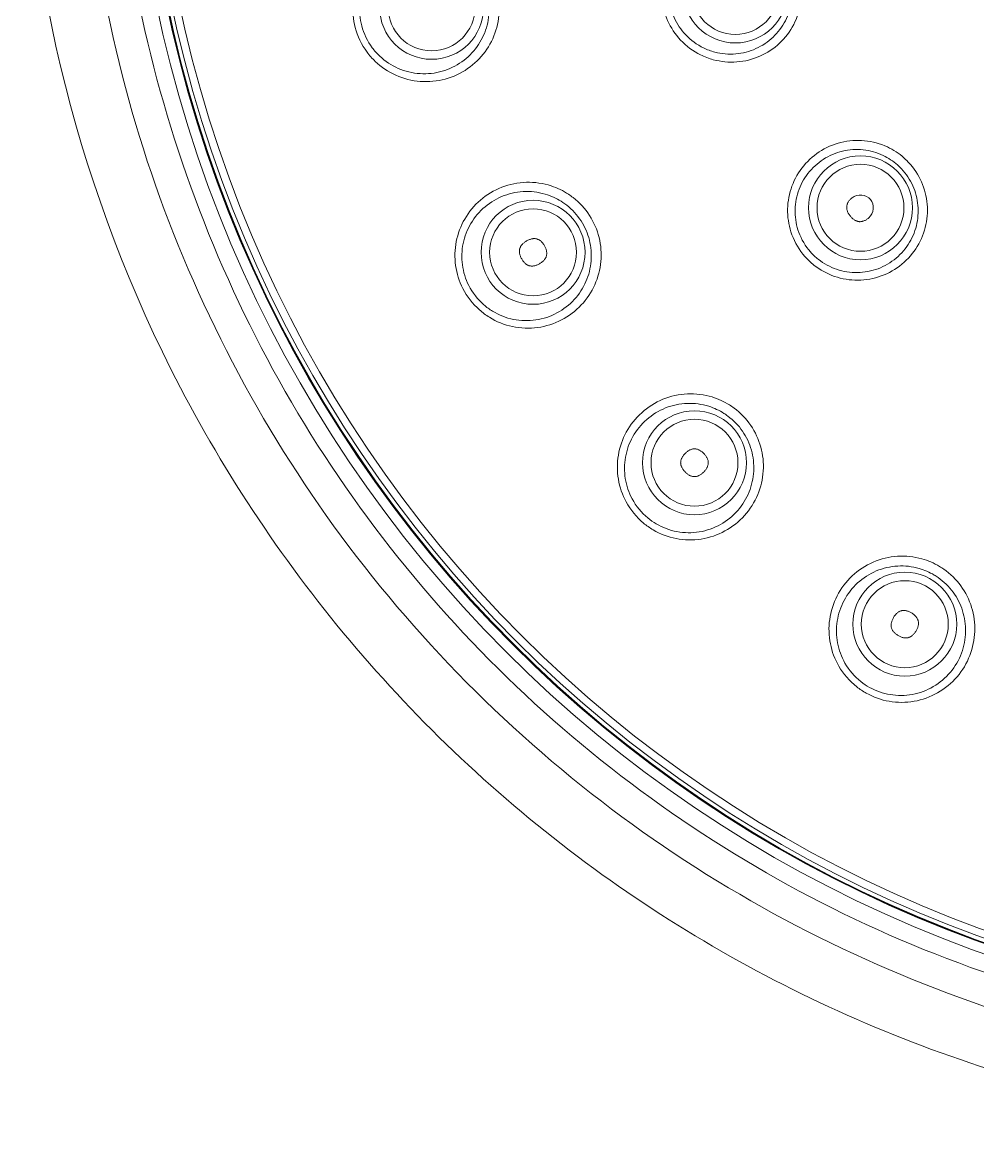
# Model space of a CAD drawing. Header units: millimetres. Extents: x 1435 to 2029, y -1230 to -810.
# Drawn here: x 1655.97 to 1685.13, y -944.59 to -910.5 of the extents above; entities that cross this region are included whole.
import ezdxf

# ---------------------------------------------------------------- set-up
doc = ezdxf.new("R2010")
doc.units = ezdxf.units.MM
doc.header["$LTSCALE"] = 10
doc.layers.add('41', color=7, linetype='Continuous')

msp = doc.modelspace()

# ---------------------------------------------------------------- linework, layer by layer
at = {"layer": '41', "color": 3, "linetype": 'Continuous', "lineweight": 5, "extrusion": (0, 0, -1)}
for centre, radius in [((-1698.40274, -902.01799), 39.1474), ((-1698.40274, -902.01799), 38.81921), ((-1698.40274, -902.01799), 38.46191), ((-1677.72951, -909.54244), 1.5866), ((-1668.45904, -910.04138), 1.5866), ((-1681.54977, -916.15932), 1.5866), ((-1671.55596, -917.51799), 1.5866), ((-1676.48243, -923.9383), 1.5866), ((-1682.90274, -928.86478), 1.5866)]:
    msp.add_circle(centre, radius, dxfattribs=at)
at = {"layer": '41', "color": 3, "linetype": 'Continuous', "lineweight": 5}
for centre, radius in [((1698.40274, -902.01799), 38.84741), ((1677.72951, -909.54244), 1.32679), ((1668.45904, -910.04138), 1.32679), ((1681.54977, -916.15932), 1.32679), ((1671.55596, -917.51799), 1.32679), ((1676.48243, -923.9383), 1.32679), ((1682.90274, -928.86478), 1.32679)]:
    msp.add_circle(centre, radius, dxfattribs=at)
at = {"layer": '41', "color": 7, "linetype": 'Continuous', "lineweight": 5, "extrusion": (0, 0, -1)}
msp.add_circle((-1698.40274, -902.01799), 38.82819, dxfattribs=at)
at = {"layer": '41', "color": 7, "linetype": 'Continuous', "lineweight": 5}
msp.add_circle((1698.40274, -902.01799), 38.69737, dxfattribs=at)
for points, degree, knots in [([(1710.80763, -861.43355), (1704.43785, -859.4729), (1697.70682, -859.05988), (1687.92136, -860.75512), (1684.77073, -861.68737), (1678.69198, -864.28703), (1675.79006, -865.95192), (1670.51201, -869.86368), (1668.07071, -872.16193), (1663.82125, -877.21594), (1662.01189, -879.9591), (1659.02718, -885.87989), (1657.88594, -889.00565), (1656.36149, -895.4016), (1655.96541, -898.7412), (1655.9695, -908.6206), (1657.55294, -915.22506), (1661.9922, -924.04122), (1663.84319, -926.8498), (1668.07896, -931.88137), (1670.48537, -934.15303), (1675.82524, -938.10922), (1678.6784, -939.74049), (1684.73708, -942.33594), (1687.95791, -943.28799), (1694.43301, -944.40824), (1697.76031, -944.59295), (1704.37607, -944.17223), (1707.6233, -943.58234), (1710.80817, -942.60197)], 3, [0, 0, 0, 0, 0.125, 0.125, 0.1875, 0.1875, 0.25, 0.25, 0.3125, 0.3125, 0.375, 0.375, 0.4375, 0.4375, 0.5, 0.5, 0.625, 0.625, 0.6875, 0.6875, 0.75, 0.75, 0.8125, 0.8125, 0.875, 0.875, 0.9375, 0.9375, 1, 1, 1, 1]), ([(1681.80688, -916.46574), (1681.49515, -916.72234), (1681.24335, -916.41643), (1680.9915, -916.11047), (1681.29265, -915.8529)], 2, [0, 0, 0, 0.5, 0.5, 1, 1, 1]), ([(1671.75596, -917.8644), (1671.40441, -918.06298), (1671.20955, -917.71799), (1671.01465, -917.37294), (1671.35596, -917.17158)], 2, [0, 0, 0, 0.5, 0.5, 1, 1, 1]), ([(1671.35596, -917.17158), (1671.70751, -916.973), (1671.90237, -917.31799), (1672.09726, -917.66304), (1671.75596, -917.8644)], 2, [0, 0, 0, 0.5, 0.5, 1, 1, 1]), ([(1676.19959, -923.65546), (1676.48777, -923.37266), (1676.76528, -923.65546), (1677.04284, -923.93831), (1676.76528, -924.22115)], 2, [0, 0, 0, 0.5, 0.5, 1, 1, 1]), ([(1676.76528, -924.22115), (1676.4771, -924.50394), (1676.19959, -924.22115), (1675.92203, -923.9383), (1676.19959, -923.65546)], 2, [0, 0, 0, 0.5, 0.5, 1, 1, 1]), ([(1683.24915, -929.06478), (1683.04399, -929.41253), (1682.70274, -929.21119), (1682.36143, -929.00982), (1682.55633, -928.66478)], 2, [0, 0, 0, 0.5, 0.5, 1, 1, 1]), ([(1682.55633, -928.66478), (1682.7615, -928.31703), (1683.10274, -928.51837), (1683.44405, -928.71974), (1683.24915, -929.06478)], 2, [0, 0, 0, 0.5, 0.5, 1, 1, 1])]:
    msp.add_open_spline(points, degree=degree, knots=knots, dxfattribs=at)
at = {"layer": '41', "color": 3, "linetype": 'Continuous', "lineweight": 5}
for points, knots in [([(1730.13435, -927.32983), (1727.50598, -930.63116), (1724.45271, -933.46965), (1717.48903, -938.14516), (1713.66896, -939.92341), (1701.61907, -943.40742), (1692.83378, -943.15063), (1681.04048, -939.02241), (1677.27538, -937.00836), (1670.62627, -932.00246), (1667.64716, -928.93741), (1662.83208, -922.14946), (1660.92504, -918.32807), (1658.39607, -910.39283), (1657.73907, -906.19871), (1657.74274, -897.80204), (1658.41335, -893.55771), (1660.9641, -885.61714), (1662.8646, -881.82521), (1670.14191, -871.6132), (1677.08091, -866.38542), (1689.00801, -862.23172), (1693.10014, -861.48266), (1701.51783, -861.2585), (1705.66341, -861.7935), (1713.71948, -864.13161), (1717.53553, -865.91697), (1724.47376, -870.58562), (1727.56233, -873.4756), (1730.13487, -876.70681)], [0, 0, 0, 0, 0.0625, 0.0625, 0.125, 0.125, 0.25, 0.25, 0.3125, 0.3125, 0.375, 0.375, 0.4375, 0.4375, 0.5, 0.5, 0.5625, 0.5625, 0.625, 0.625, 0.75, 0.75, 0.8125, 0.8125, 0.875, 0.875, 0.9375, 0.9375, 1, 1, 1, 1]), ([(1729.36542, -877.33787), (1724.24212, -870.89578), (1717.19666, -866.14876), (1705.40494, -862.75058), (1701.3571, -862.23616), (1693.14841, -862.47134), (1689.1578, -863.20971), (1677.52705, -867.28659), (1670.7714, -872.39682), (1663.68855, -882.3734), (1661.84131, -886.07445), (1659.3653, -893.82577), (1658.71928, -897.98009), (1658.72811, -910.17906), (1661.31775, -918.32302), (1668.41489, -928.32004), (1671.2618, -931.25181), (1677.81644, -936.18764), (1681.39353, -938.10366), (1689.15107, -940.82491), (1693.15378, -941.56401), (1701.33659, -941.80004), (1705.41023, -941.2833), (1717.171, -937.89574), (1724.24173, -933.14069), (1729.36544, -926.6981)], [0, 0, 0, 0, 0.125, 0.125, 0.1875, 0.1875, 0.25, 0.25, 0.375, 0.375, 0.4375, 0.4375, 0.5, 0.5, 0.625, 0.625, 0.6875, 0.6875, 0.75, 0.75, 0.8125, 0.8125, 0.875, 0.875, 1, 1, 1, 1]), ([(1678.3013, -907.56072), (1678.33415, -907.5717), (1678.36675, -907.58349), (1678.39904, -907.59606), (1678.62313, -907.68331), (1678.83554, -907.81088), (1679.0181, -907.96833), (1679.19883, -908.1242), (1679.35534, -908.31373), (1679.47425, -908.52109), (1679.59212, -908.72664), (1679.67632, -908.95542), (1679.71982, -909.18834), (1679.76317, -909.42043), (1679.76732, -909.663), (1679.73218, -909.8961), (1679.69693, -910.12991), (1679.62122, -910.36056), (1679.51157, -910.5694), (1679.401, -910.77999), (1679.25295, -910.97413), (1679.0797, -911.1363), (1678.90471, -911.3001), (1678.69924, -911.43575), (1678.48018, -911.53234), (1678.25948, -911.62965), (1678.01889, -911.68999), (1677.77827, -911.70828), (1677.53726, -911.72661), (1677.28952, -911.70324), (1677.05579, -911.63982), (1676.92289, -911.60376), (1676.79279, -911.55454), (1676.66915, -911.49346), (1676.44237, -911.38142), (1676.23226, -911.22582), (1676.05877, -911.04087), (1675.89585, -910.86718), (1675.76048, -910.66273), (1675.66421, -910.4446), (1675.5687, -910.22819), (1675.50903, -909.99235), (1675.49007, -909.75668), (1675.47114, -909.52139), (1675.49225, -909.27982), (1675.55138, -909.05176), (1675.6108, -908.82255), (1675.7102, -908.60074), (1675.84115, -908.40417), (1675.97334, -908.20576), (1676.14125, -908.02766), (1676.33102, -907.88412), (1676.52263, -907.73919), (1676.74176, -907.62553), (1676.97044, -907.55236), (1677.20044, -907.47875), (1677.44645, -907.44409), (1677.68809, -907.45141), (1677.89543, -907.45769), (1678.10418, -907.49482), (1678.3013, -907.56072)], [0, 0, 0, 0, 0.00768746, 0.00768746, 0.00768746, 0.06180204, 0.06180204, 0.06180204, 0.11536536, 0.11536536, 0.11536536, 0.16844918, 0.16844918, 0.16844918, 0.22133262, 0.22133262, 0.22133262, 0.2743744, 0.2743744, 0.2743744, 0.32786253, 0.32786253, 0.32786253, 0.38189718, 0.38189718, 0.38189718, 0.43634446, 0.43634446, 0.43634446, 0.49088474, 0.49088474, 0.49088474, 0.52159428, 0.52159428, 0.52159428, 0.57857234, 0.57857234, 0.57857234, 0.63198498, 0.63198498, 0.63198498, 0.68496751, 0.68496751, 0.68496751, 0.7378591, 0.7378591, 0.7378591, 0.79101585, 0.79101585, 0.79101585, 0.84467831, 0.84467831, 0.84467831, 0.89887197, 0.89887197, 0.89887197, 0.95339109, 0.95339109, 0.95339109, 1, 1, 1, 1]), ([(1669.88918, -908.53153), (1669.92802, -908.57114), (1669.96543, -908.61226), (1670.00123, -908.65471), (1670.16126, -908.84446), (1670.29109, -909.06503), (1670.37924, -909.29779), (1670.46598, -909.52681), (1670.51479, -909.77398), (1670.5217, -910.01862), (1670.52858, -910.26216), (1670.49418, -910.50983), (1670.42185, -910.74157), (1670.34889, -910.97533), (1670.23544, -911.19918), (1670.09127, -911.39562), (1669.94449, -911.59561), (1669.76198, -911.77258), (1669.55872, -911.91294), (1669.35145, -912.05609), (1669.11701, -912.16506), (1668.87444, -912.23133), (1668.62868, -912.29847), (1668.36779, -912.32361), (1668.11333, -912.30437), (1667.85871, -912.28513), (1667.60337, -912.22085), (1667.36919, -912.11625), (1667.13792, -912.01295), (1666.92075, -911.86732), (1666.73689, -911.69119), (1666.64569, -911.60382), (1666.56156, -911.50818), (1666.48642, -911.40634), (1666.32231, -911.18388), (1666.19815, -910.92512), (1666.12749, -910.65726), (1666.06516, -910.42099), (1666.04231, -910.17086), (1666.06054, -909.92761), (1666.07876, -909.68458), (1666.13843, -909.44184), (1666.23408, -909.21882), (1666.33091, -908.99301), (1666.46717, -908.78133), (1666.63134, -908.60018), (1666.79874, -908.41546), (1666.99963, -908.25748), (1667.21761, -908.1384), (1667.43965, -908.0171), (1667.68548, -907.93284), (1667.93506, -907.89237), (1668.18702, -907.85151), (1668.44982, -907.85419), (1668.70151, -907.90063), (1668.95223, -907.9469), (1669.19899, -908.03799), (1669.4204, -908.1669), (1669.59113, -908.2663), (1669.75029, -908.38993), (1669.88918, -908.53153)], [0, 0, 0, 0, 0.01173434, 0.01173434, 0.01173434, 0.06492542, 0.06492542, 0.06492542, 0.11724495, 0.11724495, 0.11724495, 0.16931373, 0.16931373, 0.16931373, 0.2218319, 0.2218319, 0.2218319, 0.27530573, 0.27530573, 0.27530573, 0.32985469, 0.32985469, 0.32985469, 0.38514135, 0.38514135, 0.38514135, 0.44047966, 0.44047966, 0.44047966, 0.49513276, 0.49513276, 0.49513276, 0.52193797, 0.52193797, 0.52193797, 0.58135202, 0.58135202, 0.58135202, 0.63353973, 0.63353973, 0.63353973, 0.68566629, 0.68566629, 0.68566629, 0.7384415, 0.7384415, 0.7384415, 0.79226858, 0.79226858, 0.79226858, 0.84711637, 0.84711637, 0.84711637, 0.90250592, 0.90250592, 0.90250592, 0.95769292, 0.95769292, 0.95769292, 1, 1, 1, 1]), ([(1678.19919, -907.82067), (1678.02692, -907.76151), (1677.84438, -907.72739), (1677.66283, -907.72016), (1677.45048, -907.71171), (1677.23402, -907.74008), (1677.03125, -907.80275), (1676.82898, -907.86527), (1676.63478, -907.96364), (1676.4646, -908.0899), (1676.29566, -908.21524), (1676.14579, -908.3715), (1676.02751, -908.54614), (1675.91017, -908.7194), (1675.82074, -908.91549), (1675.76698, -909.11843), (1675.71345, -909.32051), (1675.69385, -909.53495), (1675.71015, -909.74388), (1675.72647, -909.9532), (1675.7793, -910.16283), (1675.86425, -910.35498), (1675.94986, -910.54864), (1676.07053, -910.73004), (1676.21573, -910.88371), (1676.37028, -911.04727), (1676.55747, -911.18441), (1676.75922, -911.28245), (1676.86912, -911.33586), (1676.9847, -911.37864), (1677.10265, -911.40967), (1677.30982, -911.46416), (1677.52909, -911.48293), (1677.74197, -911.46474), (1677.95399, -911.44662), (1678.16557, -911.39138), (1678.35927, -911.30367), (1678.55089, -911.21689), (1678.73024, -911.09599), (1678.88267, -910.95059), (1679.03299, -910.8072), (1679.16116, -910.63614), (1679.25659, -910.45092), (1679.35088, -910.2679), (1679.41568, -910.06617), (1679.44543, -909.86178), (1679.475, -909.65856), (1679.47067, -909.44728), (1679.43254, -909.24507), (1679.3943, -909.04231), (1679.32102, -908.84318), (1679.21871, -908.664), (1679.1154, -908.48306), (1678.97963, -908.31751), (1678.8229, -908.18089), (1678.66413, -908.04251), (1678.47944, -907.92997), (1678.28443, -907.85227), (1678.25627, -907.84105), (1678.22784, -907.83051), (1678.19919, -907.82067)], [0, 0, 0, 0, 0.04641984, 0.04641984, 0.04641984, 0.10091696, 0.10091696, 0.10091696, 0.15527464, 0.15527464, 0.15527464, 0.20923471, 0.20923471, 0.20923471, 0.26277027, 0.26277027, 0.26277027, 0.31608253, 0.31608253, 0.31608253, 0.36950289, 0.36950289, 0.36950289, 0.42335313, 0.42335313, 0.42335313, 0.48076923, 0.48076923, 0.48076923, 0.51168541, 0.51168541, 0.51168541, 0.56652036, 0.56652036, 0.56652036, 0.6211194, 0.6211194, 0.6211194, 0.67511673, 0.67511673, 0.67511673, 0.72835767, 0.72835767, 0.72835767, 0.78095806, 0.78095806, 0.78095806, 0.83326022, 0.83326022, 0.83326022, 0.88570914, 0.88570914, 0.88570914, 0.93868647, 0.93868647, 0.93868647, 0.99235848, 0.99235848, 0.99235848, 1, 1, 1, 1]), ([(1669.6652, -908.73345), (1669.54442, -908.6085), (1669.40604, -908.49908), (1669.25752, -908.41056), (1669.06391, -908.29516), (1668.84802, -908.21269), (1668.62828, -908.16926), (1668.4064, -908.12539), (1668.17439, -908.12003), (1667.95139, -908.15312), (1667.72945, -908.18606), (1667.51035, -908.25798), (1667.3119, -908.36316), (1667.11646, -908.46674), (1666.9358, -908.60539), (1666.78484, -908.76847), (1666.63656, -908.92866), (1666.513, -909.11674), (1666.42489, -909.31796), (1666.3378, -909.51682), (1666.28305, -909.73394), (1666.26586, -909.95152), (1666.24866, -910.16932), (1666.26868, -910.39367), (1666.32452, -910.60538), (1666.38783, -910.8454), (1666.49971, -911.07722), (1666.64757, -911.27579), (1666.71526, -911.3667), (1666.79108, -911.45194), (1666.87321, -911.52963), (1667.0387, -911.68618), (1667.23407, -911.81486), (1667.4416, -911.90515), (1667.65148, -911.99646), (1667.87988, -912.05127), (1668.10702, -912.06567), (1668.33339, -912.08001), (1668.5649, -912.05471), (1668.7824, -911.99216), (1668.99617, -911.93068), (1669.20221, -911.83159), (1669.38394, -911.70255), (1669.56117, -911.5767), (1669.7199, -911.41906), (1669.84722, -911.24144), (1669.97156, -911.06797), (1670.06911, -910.87093), (1670.13148, -910.66538), (1670.19303, -910.46255), (1670.22187, -910.24611), (1670.21511, -910.03325), (1670.20834, -909.81989), (1670.16558, -909.60441), (1670.09021, -909.40449), (1670.01353, -909.20112), (1669.90099, -909.00824), (1669.76241, -908.84179), (1669.73135, -908.80448), (1669.6989, -908.76832), (1669.6652, -908.73345)], [0, 0, 0, 0, 0.04181445, 0.04181445, 0.04181445, 0.09663913, 0.09663913, 0.09663913, 0.15199284, 0.15199284, 0.15199284, 0.20707324, 0.20707324, 0.20707324, 0.2613059, 0.2613059, 0.2613059, 0.31457232, 0.31457232, 0.31457232, 0.3672208, 0.3672208, 0.3672208, 0.41994025, 0.41994025, 0.41994025, 0.47996469, 0.47996469, 0.47996469, 0.50703479, 0.50703479, 0.50703479, 0.5622155, 0.5622155, 0.5622155, 0.61800945, 0.61800945, 0.61800945, 0.67359233, 0.67359233, 0.67359233, 0.72819103, 0.72819103, 0.72819103, 0.78141559, 0.78141559, 0.78141559, 0.83338799, 0.83338799, 0.83338799, 0.88467691, 0.88467691, 0.88467691, 0.93609913, 0.93609913, 0.93609913, 0.98842993, 0.98842993, 0.98842993, 1, 1, 1, 1]), ([(1682.87619, -914.63411), (1682.90427, -914.65891), (1682.93169, -914.68447), (1682.95842, -914.71072), (1683.12726, -914.87656), (1683.26997, -915.07375), (1683.37475, -915.28586), (1683.4793, -915.49751), (1683.54896, -915.72982), (1683.57828, -915.96362), (1683.60774, -916.19847), (1683.59733, -916.44123), (1683.5483, -916.67218), (1683.49882, -916.90523), (1683.40869, -917.13261), (1683.28553, -917.33596), (1683.16115, -917.54132), (1682.9997, -917.7278), (1682.81447, -917.88025), (1682.62806, -918.03366), (1682.41243, -918.15681), (1682.18535, -918.23939), (1681.95826, -918.32197), (1681.71339, -918.36624), (1681.47123, -918.36813), (1681.23061, -918.37001), (1680.98592, -918.33007), (1680.75791, -918.25128), (1680.53218, -918.17327), (1680.31649, -918.05498), (1680.12916, -917.90615), (1680.03082, -917.82802), (1679.93904, -917.74076), (1679.85601, -917.64646), (1679.68489, -917.4521), (1679.5477, -917.22217), (1679.45788, -916.97953), (1679.37593, -916.75812), (1679.33082, -916.51988), (1679.32594, -916.28436), (1679.32102, -916.04731), (1679.35667, -915.80656), (1679.42961, -915.58159), (1679.50326, -915.35439), (1679.61693, -915.13709), (1679.76113, -914.94723), (1679.90665, -914.75562), (1680.08725, -914.58669), (1680.28808, -914.45429), (1680.48981, -914.3213), (1680.71754, -914.22149), (1680.95242, -914.16338), (1681.18679, -914.1054), (1681.43482, -914.08735), (1681.67567, -914.11115), (1681.91462, -914.13476), (1682.15317, -914.20024), (1682.37108, -914.30244), (1682.55331, -914.38791), (1682.72517, -914.5007), (1682.87619, -914.63411)], [0, 0, 0, 0, 0.00827371, 0.00827371, 0.00827371, 0.0612813, 0.0612813, 0.0612813, 0.11416728, 0.11416728, 0.11416728, 0.16728713, 0.16728713, 0.16728713, 0.22089502, 0.22089502, 0.22089502, 0.27503964, 0.27503964, 0.27503964, 0.32953783, 0.32953783, 0.32953783, 0.38404473, 0.38404473, 0.38404473, 0.43820471, 0.43820471, 0.43820471, 0.49181739, 0.49181739, 0.49181739, 0.51966738, 0.51966738, 0.51966738, 0.57783131, 0.57783131, 0.57783131, 0.63074432, 0.63074432, 0.63074432, 0.68399724, 0.68399724, 0.68399724, 0.73778228, 0.73778228, 0.73778228, 0.79207116, 0.79207116, 0.79207116, 0.84661433, 0.84661433, 0.84661433, 0.901044, 0.901044, 0.901044, 0.95504003, 0.95504003, 0.95504003, 1, 1, 1, 1]), ([(1682.68022, -914.85182), (1682.5488, -914.73535), (1682.39942, -914.63666), (1682.24102, -914.5615), (1682.05117, -914.47142), (1681.84339, -914.41308), (1681.63509, -914.39095), (1681.42436, -914.36856), (1681.20722, -914.38257), (1681.00169, -914.43141), (1680.7949, -914.48055), (1680.59412, -914.56627), (1680.41583, -914.68129), (1680.23771, -914.7962), (1680.07713, -914.94349), (1679.94728, -915.11114), (1679.81827, -915.27769), (1679.71609, -915.46889), (1679.64935, -915.66923), (1679.58315, -915.86794), (1679.55004, -916.08107), (1679.55317, -916.29117), (1679.55628, -916.50012), (1679.59535, -916.71181), (1679.66748, -916.90855), (1679.74656, -917.12424), (1679.86817, -917.32875), (1680.02018, -917.50134), (1680.09395, -917.58508), (1680.17556, -917.66251), (1680.26304, -917.73175), (1680.4296, -917.86359), (1680.62154, -917.968), (1680.8222, -918.03627), (1681.02476, -918.10518), (1681.242, -918.13928), (1681.45523, -918.13606), (1681.66953, -918.13282), (1681.88589, -918.09185), (1682.08607, -918.017), (1682.28578, -917.94231), (1682.47499, -917.83185), (1682.63808, -917.69489), (1682.79962, -917.55924), (1682.93997, -917.39391), (1683.04761, -917.21225), (1683.1538, -917.03305), (1683.231, -916.83316), (1683.2727, -916.6285), (1683.31386, -916.42646), (1683.32149, -916.21439), (1683.29456, -916.00928), (1683.26782, -915.80568), (1683.2063, -915.60352), (1683.11467, -915.4192), (1683.02296, -915.23474), (1682.89861, -915.06319), (1682.75173, -914.91862), (1682.72848, -914.89573), (1682.70463, -914.87345), (1682.68022, -914.85182)], [0, 0, 0, 0, 0.04445708, 0.04445708, 0.04445708, 0.09797163, 0.09797163, 0.09797163, 0.15211429, 0.15211429, 0.15211429, 0.2065883, 0.2065883, 0.2065883, 0.26100359, 0.26100359, 0.26100359, 0.31506103, 0.31506103, 0.31506103, 0.36867841, 0.36867841, 0.36867841, 0.4220051, 0.4220051, 0.4220051, 0.48065037, 0.48065037, 0.48065037, 0.5087262, 0.5087262, 0.5087262, 0.5627703, 0.5627703, 0.5627703, 0.61732679, 0.61732679, 0.61732679, 0.67215283, 0.67215283, 0.67215283, 0.72683933, 0.72683933, 0.72683933, 0.78099186, 0.78099186, 0.78099186, 0.83439953, 0.83439953, 0.83439953, 0.88711806, 0.88711806, 0.88711806, 0.93944752, 0.93944752, 0.93944752, 0.99182357, 0.99182357, 0.99182357, 1, 1, 1, 1]), ([(1672.64094, -915.74839), (1672.68758, -915.77917), (1672.73311, -915.81176), (1672.77733, -915.84602), (1672.9731, -915.99768), (1673.14585, -916.18562), (1673.28058, -916.39406), (1673.41335, -916.59944), (1673.51289, -916.8304), (1673.57111, -917.06763), (1673.62918, -917.30428), (1673.64776, -917.5536), (1673.62597, -917.79533), (1673.60395, -918.0396), (1673.54017, -918.28269), (1673.4405, -918.50544), (1673.33895, -918.73239), (1673.19744, -918.94434), (1673.02781, -919.12476), (1672.8549, -919.30866), (1672.64807, -919.46481), (1672.4242, -919.58073), (1672.19774, -919.698), (1671.94755, -919.77731), (1671.69432, -919.81174), (1671.44144, -919.84612), (1671.17838, -919.83663), (1670.9276, -919.78328), (1670.68033, -919.73067), (1670.43798, -919.63385), (1670.22178, -919.50037), (1670.1156, -919.43482), (1670.01449, -919.35993), (1669.9207, -919.27727), (1669.71285, -919.0941), (1669.5366, -918.86682), (1669.41096, -918.61942), (1669.30043, -918.40179), (1669.22553, -918.16242), (1669.1921, -917.92118), (1669.15862, -917.67963), (1669.16575, -917.42967), (1669.2122, -917.1914), (1669.2593, -916.94978), (1669.34803, -916.71369), (1669.47059, -916.50161), (1669.59562, -916.28526), (1669.7592, -916.08805), (1669.94782, -915.9254), (1670.13979, -915.75987), (1670.36295, -915.62563), (1670.59909, -915.53359), (1670.83703, -915.44085), (1671.0948, -915.38843), (1671.35088, -915.38127), (1671.60545, -915.37414), (1671.86556, -915.41162), (1672.1088, -915.49134), (1672.29562, -915.55257), (1672.47624, -915.63967), (1672.64094, -915.74839)], [0, 0, 0, 0, 0.01181192, 0.01181192, 0.01181192, 0.06484502, 0.06484502, 0.06484502, 0.11708225, 0.11708225, 0.11708225, 0.16917523, 0.16917523, 0.16917523, 0.22181106, 0.22181106, 0.22181106, 0.27544818, 0.27544818, 0.27544818, 0.33013877, 0.33013877, 0.33013877, 0.38548164, 0.38548164, 0.38548164, 0.44076056, 0.44076056, 0.44076056, 0.49526342, 0.49526342, 0.49526342, 0.5217265, 0.5217265, 0.5217265, 0.58124451, 0.58124451, 0.58124451, 0.63337528, 0.63337528, 0.63337528, 0.68555931, 0.68555931, 0.68555931, 0.73847461, 0.73847461, 0.73847461, 0.79246695, 0.79246695, 0.79246695, 0.84743493, 0.84743493, 0.84743493, 0.90284357, 0.90284357, 0.90284357, 0.95793618, 0.95793618, 0.95793618, 1, 1, 1, 1]), ([(1672.46462, -915.99456), (1672.32104, -915.8984), (1672.16364, -915.82092), (1672.00075, -915.76577), (1671.78762, -915.6936), (1671.55961, -915.65822), (1671.33605, -915.66169), (1671.10984, -915.66521), (1670.88182, -915.70855), (1670.67075, -915.78757), (1670.46025, -915.86638), (1670.26081, -915.98281), (1670.08865, -916.12745), (1669.91892, -916.27005), (1669.77114, -916.44392), (1669.65764, -916.63544), (1669.54617, -916.82353), (1669.46484, -917.03371), (1669.421, -917.2493), (1669.37773, -917.46207), (1669.36988, -917.68587), (1669.39886, -917.90229), (1669.42782, -918.11848), (1669.4944, -918.33329), (1669.59331, -918.52836), (1669.70574, -918.75011), (1669.86417, -918.9537), (1670.05097, -919.11704), (1670.13527, -919.19076), (1670.22617, -919.25739), (1670.32156, -919.31553), (1670.51575, -919.43388), (1670.73331, -919.51884), (1670.95475, -919.56382), (1671.17908, -919.60938), (1671.41394, -919.61532), (1671.63905, -919.582), (1671.86391, -919.54871), (1672.08545, -919.47538), (1672.28534, -919.36849), (1672.48214, -919.26326), (1672.66334, -919.12266), (1672.81427, -918.95783), (1672.96154, -918.79699), (1673.08386, -918.60883), (1673.17105, -918.40774), (1673.25614, -918.21151), (1673.30995, -917.99787), (1673.32745, -917.78332), (1673.34469, -917.57202), (1673.32711, -917.35433), (1673.27546, -917.1476), (1673.22381, -916.94089), (1673.13667, -916.73963), (1673.02096, -916.56033), (1672.90348, -916.37828), (1672.7533, -916.21387), (1672.58326, -916.08059), (1672.54479, -916.05044), (1672.50519, -916.02172), (1672.46462, -915.99456)], [0, 0, 0, 0, 0.04154202, 0.04154202, 0.04154202, 0.09622333, 0.09622333, 0.09622333, 0.15154959, 0.15154959, 0.15154959, 0.20671591, 0.20671591, 0.20671591, 0.26109418, 0.26109418, 0.26109418, 0.3144923, 0.3144923, 0.3144923, 0.36719572, 0.36719572, 0.36719572, 0.41985708, 0.41985708, 0.41985708, 0.47998712, 0.47998712, 0.47998712, 0.50671245, 0.50671245, 0.50671245, 0.56174774, 0.56174774, 0.56174774, 0.61749807, 0.61749807, 0.61749807, 0.67316684, 0.67316684, 0.67316684, 0.72794836, 0.72794836, 0.72794836, 0.78138203, 0.78138203, 0.78138203, 0.83351372, 0.83351372, 0.83351372, 0.88485551, 0.88485551, 0.88485551, 0.93620375, 0.93620375, 0.93620375, 0.9883606, 0.9883606, 0.9883606, 1, 1, 1, 1]), ([(1677.55054, -922.17398), (1677.59803, -922.20381), (1677.64443, -922.23548), (1677.68953, -922.26885), (1677.8867, -922.41474), (1678.06179, -922.59656), (1678.20013, -922.79904), (1678.33758, -923.00024), (1678.44255, -923.2273), (1678.50694, -923.46148), (1678.57178, -923.69729), (1678.59728, -923.94665), (1678.58217, -924.18955), (1678.56681, -924.4366), (1678.50908, -924.68361), (1678.41429, -924.91107), (1678.31759, -925.1431), (1678.17973, -925.36108), (1678.01212, -925.54767), (1677.84206, -925.73698), (1677.63668, -925.89917), (1677.41278, -926.02072), (1677.18829, -926.14259), (1676.93886, -926.22696), (1676.68536, -926.26602), (1676.4346, -926.30466), (1676.17273, -926.29998), (1675.92232, -926.25148), (1675.6768, -926.20393), (1675.43536, -926.11285), (1675.219, -925.98547), (1675.11614, -925.92491), (1675.01781, -925.85573), (1674.926, -925.7793), (1674.71176, -925.60094), (1674.52862, -925.37723), (1674.39608, -925.13235), (1674.28014, -924.91814), (1674.19917, -924.68172), (1674.15915, -924.44244), (1674.11869, -924.20052), (1674.11892, -923.94918), (1674.15903, -923.70845), (1674.19991, -923.4631), (1674.28326, -923.22216), (1674.40183, -923.00463), (1674.52269, -922.78289), (1674.68342, -922.57943), (1674.87085, -922.41061), (1675.06038, -922.2399), (1675.28248, -922.09992), (1675.51889, -922.00263), (1675.75485, -921.90553), (1676.01174, -921.84829), (1676.26784, -921.83658), (1676.52027, -921.82505), (1676.7791, -921.85751), (1677.02189, -921.93201), (1677.20688, -921.98877), (1677.38625, -922.07077), (1677.55054, -922.17398)], [0, 0, 0, 0, 0.01182484, 0.01182484, 0.01182484, 0.06423511, 0.06423511, 0.06423511, 0.11629391, 0.11629391, 0.11629391, 0.16870805, 0.16870805, 0.16870805, 0.22202569, 0.22202569, 0.22202569, 0.27642937, 0.27642937, 0.27642937, 0.33164517, 0.33164517, 0.33164517, 0.38702253, 0.38702253, 0.38702253, 0.44180883, 0.44180883, 0.44180883, 0.49551641, 0.49551641, 0.49551641, 0.52075577, 0.52075577, 0.52075577, 0.58056413, 0.58056413, 0.58056413, 0.63263941, 0.63263941, 0.63263941, 0.6852867, 0.6852867, 0.6852867, 0.73895227, 0.73895227, 0.73895227, 0.79367209, 0.79367209, 0.79367209, 0.84902495, 0.84902495, 0.84902495, 0.90428599, 0.90428599, 0.90428599, 0.95875451, 0.95875451, 0.95875451, 1, 1, 1, 1]), ([(1677.38237, -922.43088), (1677.23914, -922.34022), (1677.0829, -922.26784), (1676.92176, -922.21716), (1676.70942, -922.15038), (1676.48311, -922.12001), (1676.26209, -922.12774), (1676.03655, -922.13563), (1675.81011, -922.18334), (1675.60157, -922.26603), (1675.39144, -922.34936), (1675.19357, -922.47049), (1675.02404, -922.61912), (1674.85563, -922.76676), (1674.71058, -922.94556), (1674.60078, -923.14118), (1674.49275, -923.33366), (1674.41598, -923.5476), (1674.37729, -923.76604), (1674.33928, -923.98068), (1674.33707, -924.20542), (1674.37172, -924.42203), (1674.406, -924.63639), (1674.47738, -924.84861), (1674.58057, -925.04084), (1674.69853, -925.26059), (1674.86256, -925.46146), (1675.05469, -925.62106), (1675.13704, -925.68947), (1675.2253, -925.75128), (1675.31762, -925.80526), (1675.51178, -925.91878), (1675.72855, -925.99929), (1675.94856, -926.04033), (1676.17283, -926.08218), (1676.40706, -926.08432), (1676.6307, -926.04754), (1676.85644, -926.01041), (1677.07797, -925.93265), (1677.27661, -925.8216), (1677.47415, -925.71117), (1677.65464, -925.5648), (1677.80336, -925.39471), (1677.94929, -925.22781), (1678.06859, -925.0336), (1678.15144, -924.82734), (1678.23221, -924.62626), (1678.28043, -924.40847), (1678.2916, -924.19083), (1678.30252, -923.97806), (1678.27825, -923.75993), (1678.2199, -923.55362), (1678.16219, -923.34962), (1678.06958, -923.15187), (1677.94898, -922.9764), (1677.82782, -922.80013), (1677.67512, -922.64164), (1677.50341, -922.51399), (1677.46412, -922.48479), (1677.42371, -922.45704), (1677.38237, -922.43088)], [0, 0, 0, 0, 0.04061062, 0.04061062, 0.04061062, 0.09445158, 0.09445158, 0.09445158, 0.1493978, 0.1493978, 0.1493978, 0.20475821, 0.20475821, 0.20475821, 0.25974145, 0.25974145, 0.25974145, 0.31382955, 0.31382955, 0.31382955, 0.36697492, 0.36697492, 0.36697492, 0.41957396, 0.41957396, 0.41957396, 0.47999761, 0.47999761, 0.47999761, 0.50548832, 0.50548832, 0.50548832, 0.55973785, 0.55973785, 0.55973785, 0.61504587, 0.61504587, 0.61504587, 0.67086178, 0.67086178, 0.67086178, 0.72634336, 0.72634336, 0.72634336, 0.78075605, 0.78075605, 0.78075605, 0.8337804, 0.8337804, 0.8337804, 0.88561008, 0.88561008, 0.88561008, 0.93686394, 0.93686394, 0.93686394, 0.98837218, 0.98837218, 0.98837218, 1, 1, 1, 1]), ([(1683.9613, -927.09949), (1684.00698, -927.12681), (1684.0517, -927.1558), (1684.09528, -927.18634), (1684.29501, -927.3263), (1684.47352, -927.5021), (1684.61641, -927.69901), (1684.75975, -927.89652), (1684.87116, -928.12057), (1684.94236, -928.35282), (1685.01461, -928.58849), (1685.04745, -928.83892), (1685.03902, -929.08409), (1685.03043, -929.33418), (1684.97872, -929.58554), (1684.88851, -929.81814), (1684.79676, -930.0547), (1684.66269, -930.27833), (1684.49722, -930.47072), (1684.33067, -930.66438), (1684.12763, -930.83177), (1683.90479, -930.95836), (1683.68351, -931.08407), (1683.4364, -931.17304), (1683.18437, -931.21682), (1682.93681, -931.25982), (1682.67745, -931.26037), (1682.42868, -931.21764), (1682.18498, -931.17579), (1681.9446, -931.09122), (1681.72809, -930.97084), (1681.62537, -930.91373), (1681.5269, -930.84819), (1681.4346, -930.7755), (1681.2158, -930.60321), (1681.02715, -930.38518), (1680.88811, -930.14502), (1680.76569, -929.93356), (1680.67781, -929.69906), (1680.63077, -929.46052), (1680.58287, -929.21759), (1680.57597, -928.96396), (1680.60991, -928.7198), (1680.64452, -928.47073), (1680.72255, -928.22477), (1680.83737, -928.00163), (1680.95384, -927.7753), (1681.11139, -927.56622), (1681.2972, -927.39178), (1681.48342, -927.21695), (1681.70329, -927.07206), (1681.93858, -926.96997), (1682.17127, -926.86902), (1682.42567, -926.80714), (1682.68009, -926.79052), (1682.92955, -926.77422), (1683.1861, -926.80104), (1683.42759, -926.86929), (1683.6139, -926.92195), (1683.79499, -927.00002), (1683.9613, -927.09949)], [0, 0, 0, 0, 0.01121273, 0.01121273, 0.01121273, 0.06330078, 0.06330078, 0.06330078, 0.1155402, 0.1155402, 0.1155402, 0.16855168, 0.16855168, 0.16855168, 0.22264142, 0.22264142, 0.22264142, 0.27767087, 0.27767087, 0.27767087, 0.33308044, 0.33308044, 0.33308044, 0.38810999, 0.38810999, 0.38810999, 0.44215838, 0.44215838, 0.44215838, 0.49508496, 0.49508496, 0.49508496, 0.51990757, 0.51990757, 0.51990757, 0.57965629, 0.57965629, 0.57965629, 0.63202732, 0.63202732, 0.63202732, 0.68536654, 0.68536654, 0.68536654, 0.73979804, 0.73979804, 0.73979804, 0.79502956, 0.79502956, 0.79502956, 0.85039798, 0.85039798, 0.85039798, 0.90515596, 0.90515596, 0.90515596, 0.95883546, 0.95883546, 0.95883546, 1, 1, 1, 1]), ([(1683.80336, -927.36434), (1683.65824, -927.27758), (1683.50042, -927.20922), (1683.33809, -927.16269), (1683.12717, -927.10224), (1682.90326, -927.07752), (1682.6853, -927.08996), (1682.46192, -927.10271), (1682.23846, -927.1548), (1682.03356, -927.2409), (1681.82513, -927.32849), (1681.62999, -927.45371), (1681.464, -927.60547), (1681.29746, -927.75773), (1681.1556, -927.94091), (1681.04985, -928.13989), (1680.94517, -928.33685), (1680.87303, -928.55464), (1680.83962, -928.7758), (1680.80678, -928.99313), (1680.81049, -929.21953), (1680.85122, -929.43679), (1680.89126, -929.65037), (1680.96822, -929.86082), (1681.07661, -930.05071), (1681.19976, -930.26644), (1681.36808, -930.4626), (1681.56385, -930.61731), (1681.64645, -930.68258), (1681.73467, -930.7414), (1681.82673, -930.79256), (1682.02076, -930.90039), (1682.23649, -930.97573), (1682.45491, -931.0123), (1682.67785, -931.04963), (1682.91015, -931.04768), (1683.13128, -931.00747), (1683.35624, -930.96656), (1683.5763, -930.88492), (1683.77258, -930.77057), (1683.96989, -930.65562), (1684.14891, -930.50438), (1684.29494, -930.33011), (1684.43951, -930.15758), (1684.55579, -929.95773), (1684.63433, -929.74686), (1684.71118, -929.54054), (1684.75397, -929.31816), (1684.75881, -929.09722), (1684.76352, -928.88187), (1684.73227, -928.66228), (1684.66669, -928.4557), (1684.6024, -928.25323), (1684.50342, -928.05803), (1684.37685, -927.88583), (1684.25113, -927.71479), (1684.09484, -927.56198), (1683.92028, -927.44), (1683.88223, -927.41341), (1683.84321, -927.38816), (1683.80336, -927.36434)], [0, 0, 0, 0, 0.04046462, 0.04046462, 0.04046462, 0.09335113, 0.09335113, 0.09335113, 0.14756749, 0.14756749, 0.14756749, 0.2027195, 0.2027195, 0.2027195, 0.25804351, 0.25804351, 0.25804351, 0.31279563, 0.31279563, 0.31279563, 0.36658709, 0.36658709, 0.36658709, 0.4194669, 0.4194669, 0.4194669, 0.47982605, 0.47982605, 0.47982605, 0.50489588, 0.50489588, 0.50489588, 0.55836167, 0.55836167, 0.55836167, 0.6129504, 0.6129504, 0.6129504, 0.66848541, 0.66848541, 0.66848541, 0.72429237, 0.72429237, 0.72429237, 0.77951938, 0.77951938, 0.77951938, 0.83353129, 0.83353129, 0.83353129, 0.88615968, 0.88615968, 0.88615968, 0.93773967, 0.93773967, 0.93773967, 0.98897934, 0.98897934, 0.98897934, 1, 1, 1, 1])]:
    msp.add_open_spline(points, degree=3, knots=knots, dxfattribs=at)
at = {"layer": '41', "color": 7, "linetype": 'Continuous', "lineweight": 5}
msp.add_open_spline([(1681.80688, -916.46574), (1681.8871, -916.39843), (1681.97603, -916.19326), (1681.89268, -915.87158), (1681.59036, -915.73364), (1681.37287, -915.78559), (1681.29265, -915.8529)], degree=3, dxfattribs=at)

doc.saveas('drawing.dxf')
